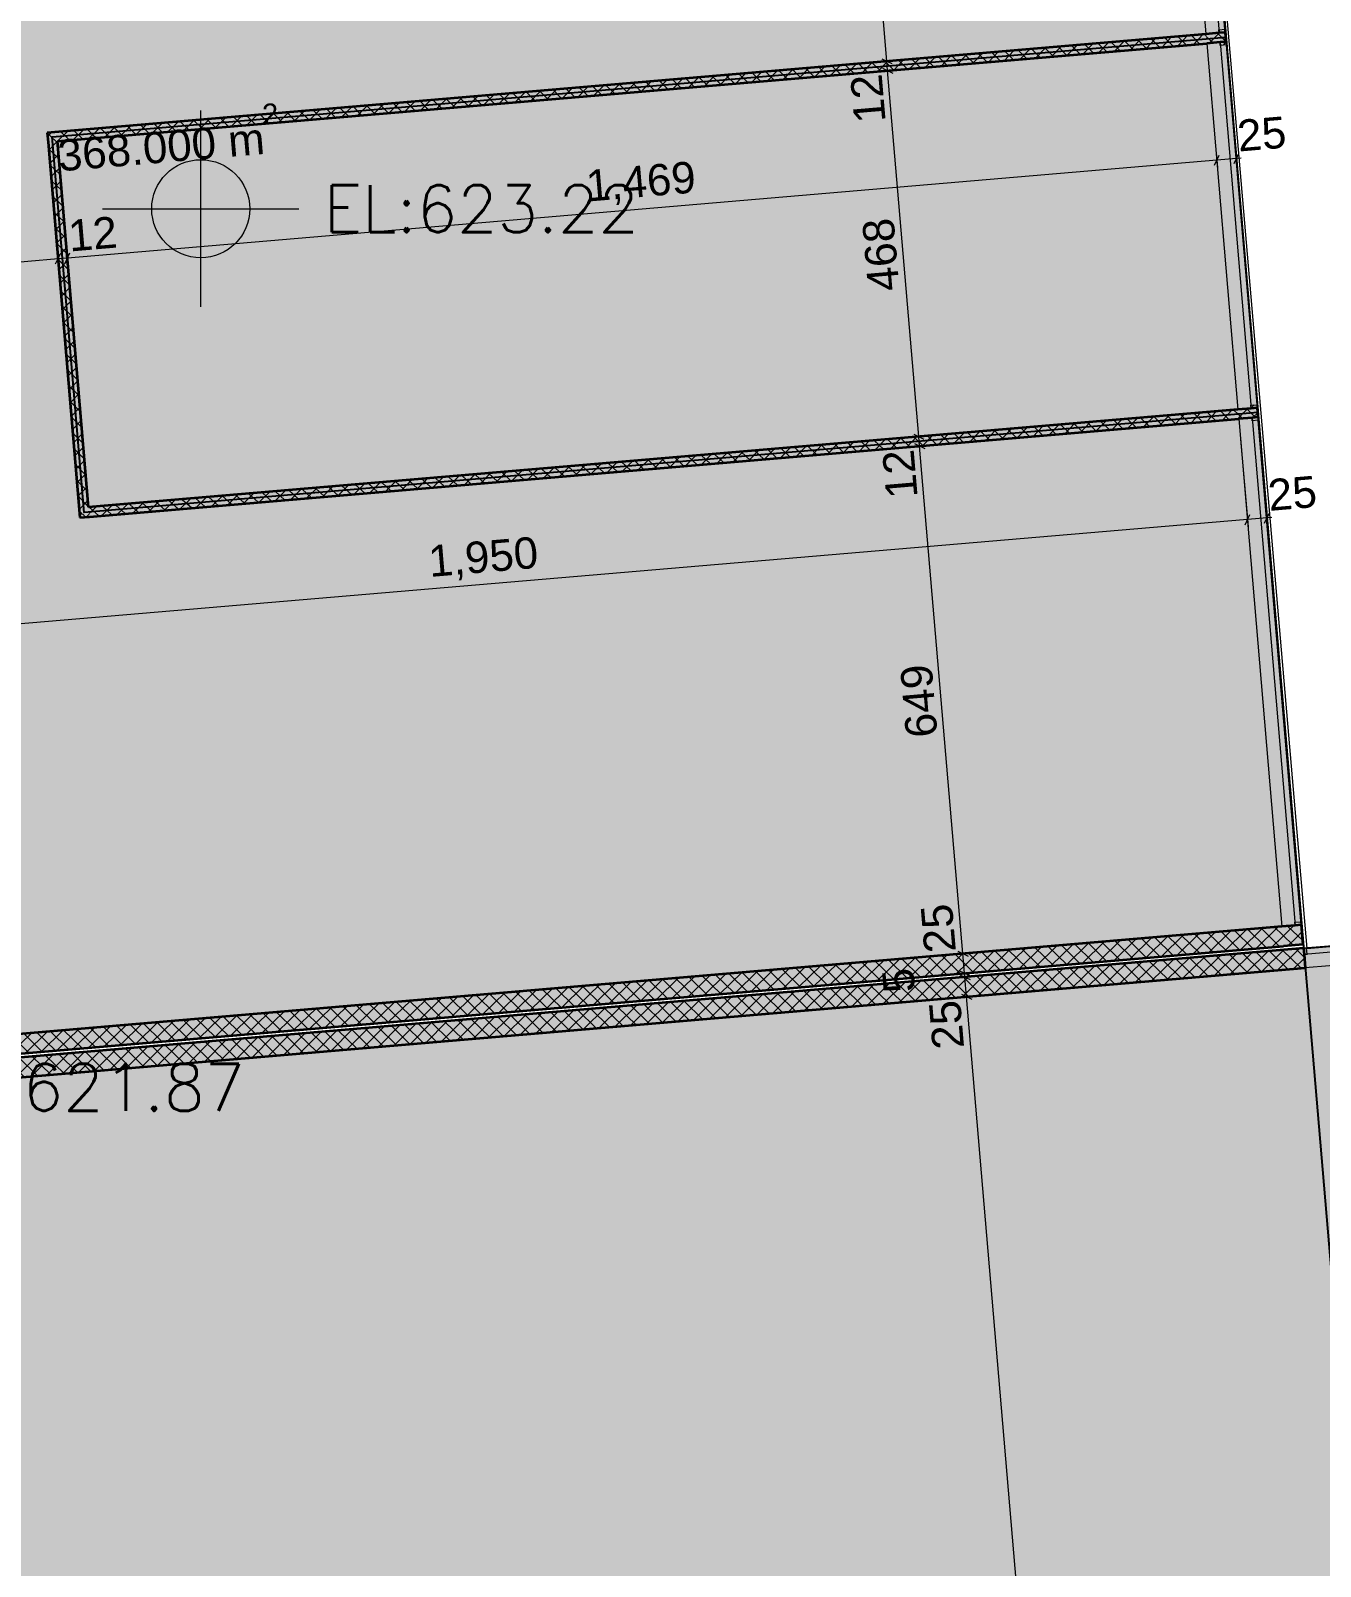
# Model space of a CAD drawing. Header units: metres. Extents: x 7516628 to 7516777, y 4692096 to 4692450.
# Drawn here: x 7516717.32 to 7516733.74, y 4692163.88 to 4692183.44 of the extents above; entities that cross this region are included whole.
import ezdxf

# ---------------------------------------------------------------- set-up
doc = ezdxf.new("R2010")
doc.units = ezdxf.units.M
for name, color, linetype, lineweight in [('2D Drafting - General_Pen_No__1', 7, 'Continuous', 0), ('dtm label', 1, 'Continuous', 0), ('New_2D Drafting - General_Pen_No__102', 254, 'Continuous', 0), ('New_2D Drafting - General_Pen_No__2', 8, 'Continuous', 0), ('New_Archicad Windows_Pen_No__103', 31, 'Continuous', 0), ('New_Archicad Windows_Pen_No__82', 253, 'Continuous', 0), ('New_Dimensioning - General', 7, 'Continuous', 0), ('New_Dimensioning - General_Pen_No__1', 7, 'Continuous', 0), ('New_Dimensioning - General_Pen_No__142', 8, 'Continuous', 0), ('New_Dimensioning - General_Pen_No__161', 251, 'Continuous', 0), ('New_Drawing & Figure_Pen_No__50', 134, 'Continuous', 0), ('New_Drawing & Figure_Pen_No__58', 12, 'Continuous', 0), ('New_Structural - Bearing', 7, 'Continuous', 0), ('New_Structural - Bearing_Pen_No__102', 254, 'Continuous', 0), ('New_Structural - Bearing_Pen_No__184', 254, 'Continuous', 0), ('New_Structural - Bearing_Pen_No__202', 254, 'Continuous', 0), ('New_Structural - Bearing_Pen_No__206', 254, 'Continuous', 0), ('New_Structural - Bearing_Pen_No__22', 8, 'Continuous', 0), ('niveleta lartesite', 5, 'Continuous', 0), ('projekt', 7, 'Continuous', 0)]:
    doc.layers.add(name, color=color, linetype=linetype, lineweight=lineweight)
doc.styles.add('GENERATED_STYLE_1', font='arial.ttf')
doc.styles.get("Standard").update_dxf_attribs({"font": 'simplex.shx'})
doc.dimstyles.new('GENERATED_STYLE__1', dxfattribs={"dimtxt": 400, "dimasz": 95, "dimexe": 0.18, "dimexo": 100000, "dimgap": 0, "dimtad": 1, "dimdec": 0, "dimlfac": 0.1, "dimzin": 0, "dimdsep": 46, "dimtxsty": 'GENERATED_STYLE_1', "dimblk": 'ARROWHEAD_2', "dimblk1": 'ARROWHEAD_2', "dimblk2": 'ARROWHEAD_2', "dimcen": 0.09, "dimclrd": 251, "dimclre": 251, "dimclrt": 7, "dimadec": 0, "dimazin": 0, "dimtfac": 1, "dimtdec": 4, "dimtmove": 0, "dimatfit": 3, "dimfxl": 1, "dimtolj": 1, "dimtzin": 0, "dimarcsym": 0})
pattern_1 = [(44.99999999999998, (0, 0), (-91.92387818248316, 91.92387818248324), []), (135.0000000000001, (0, 0), (91.9238781824829, 91.92387818248349), [])]
pattern_2 = [(44.99999999999998, (0, 0), (-176.7766952966368, 176.7766952966369), []), (44.99999999999998, (-35.35533905932736, 35.35533905932739), (-176.7766952966368, 176.7766952966369), []), (44.99999999999998, (-70.71067811865473, 70.71067811865478), (-176.7766952966368, 176.7766952966369), [])]

# ---------------------------------------------------------------- blocks, each defined once
blk = doc.blocks.new('Slab_33', base_point=(4116.030612582108, -140671.4147577718))
at = {"layer": 'New_Structural - Bearing_Pen_No__206', "color": 254, "linetype": 'Continuous', "lineweight": 0, "flags": 128}
blk.add_lwpolyline([(4116.030612582108, -140671.4147577718), (-15811.8441696979, -142368.4140688347), (-14250.60480352022, -160702.0588685327), (5677.269978760705, -159005.0595574694), (5100.290212999425, -152229.5821314949), (4693.010378343387, -147446.8921837474)], close=True, dxfattribs=at)
blk = doc.blocks.new('Slab_34', base_point=(24946.81307598057, -157414.3028055928))
at = {"layer": 'New_Structural - Bearing_Pen_No__202', "color": 254, "linetype": 'Continuous', "lineweight": 0, "flags": 128}
blk.add_lwpolyline([(24946.81307598057, -157414.3028055928), (-14246.36230524265, -160751.8785554885), (-11624.40488738411, -191541.5428570309), (27568.77049383911, -188203.9671071348)], close=True, dxfattribs=at)
blk = doc.blocks.new('Slab_179', base_point=(929.9270420597167, -103250.7141945921))
at = {"layer": 'New_Structural - Bearing_Pen_No__184', "color": 254, "linetype": 'Continuous', "lineweight": 0, "flags": 128}
blk.add_lwpolyline([(990.3850511454947, -103954.2253347954), (5725.814343538331, -159057.383894627), (13240.54690838602, -158411.1740644985), (24946.81307598057, -157414.3028055928), (27568.77049383911, -188203.9671071348), (8302.813301178503, -189844.5994595613), (-11624.40488738411, -191541.5428570309), (-14339.85881044918, -160734.7556926554), (-14447.66041431285, -160743.9357607504), (-8121.490284972423, -235053.8169531717)], dxfattribs=at)
blk = doc.blocks.new('Storefront Window with Transom 2 27_6')
at = {"layer": 'New_Archicad Windows_Pen_No__103', "linetype": 'Continuous', "lineweight": 13}
h = blk.add_hatch(dxfattribs=at)
h.set_pattern_fill('ALUMINIUM', color=31, style=0, pattern_type=2)
h.set_pattern_definition(pattern_2)
h.paths.add_polyline_path([(-3244.999999999953, 0), (-3244.999999999953, -80), (-3204.999999999954, -80), (-3204.999999999954, 0)])
h = blk.add_hatch(dxfattribs=at)
h.set_pattern_fill('ALUMINIUM', color=31, style=0, pattern_type=2)
h.set_pattern_definition(pattern_2)
h.paths.add_polyline_path([(3204.999999999954, 0), (3204.999999999954, -80), (3244.999999999953, -80), (3244.999999999953, 0)])
at = {"layer": 'New_Archicad Windows_Pen_No__82', "color": 253, "linetype": 'Continuous', "lineweight": 20}
for p, q in [((-3244.999999999953, 170), (3244.999999999953, 170)), ((-3244.999999999953, 0), (-3244.999999999953, 170)), ((-3244.999999999953, 0), (3244.999999999953, 0)), ((-3244.999999999953, 0), (-3244.999999999953, -80)), ((-3204.999999999954, 0), (-3244.999999999953, 0)), ((-3244.999999999953, -80), (-3244.999999999953, 0)), ((-3244.999999999953, -80), (-3244.999999999953, 0)), ((-3204.999999999954, -80), (-3204.999999999954, 0)), ((3204.999999999954, 0), (3204.999999999954, -80)), ((3244.999999999953, 0), (3204.999999999954, 0)), ((3244.999999999953, 0), (3244.999999999953, 170)), ((3244.999999999953, -80), (3244.999999999953, 0)), ((3244.999999999953, -80), (3244.999999999953, 0)), ((3244.999999999953, -80), (3244.999999999953, 0)), ((-3244.999999999953, -80), (3244.999999999953, -80)), ((-3244.999999999953, -80), (3244.999999999953, -80)), ((-3244.999999999953, -80), (-3204.999999999954, -80)), ((3204.999999999954, -80), (3244.999999999953, -80))]:
    blk.add_line(p, q, dxfattribs=at)
blk = doc.blocks.new('Storefront Window with Transom 2 27_30')
at = {"layer": 'New_Archicad Windows_Pen_No__103', "linetype": 'Continuous', "lineweight": 13}
h = blk.add_hatch(dxfattribs=at)
h.set_pattern_fill('ALUMINIUM', color=31, style=0, pattern_type=2)
h.set_pattern_definition(pattern_2)
h.paths.add_polyline_path([(-2340.00000000015, 0), (-2340.00000000015, -80), (-2300.00000000015, -80), (-2300.00000000015, 0)])
h = blk.add_hatch(dxfattribs=at)
h.set_pattern_fill('ALUMINIUM', color=31, style=0, pattern_type=2)
h.set_pattern_definition(pattern_2)
h.paths.add_polyline_path([(2300.00000000015, 0), (2300.00000000015, -80), (2340.00000000015, -80), (2340.00000000015, 0)])
at = {"layer": 'New_Archicad Windows_Pen_No__82', "color": 253, "linetype": 'Continuous', "lineweight": 20}
for p, q in [((-2340.00000000015, 170), (2340.00000000015, 170)), ((-2340.00000000015, 0), (-2340.00000000015, 170)), ((-2340.00000000015, 0), (2340.00000000015, 0)), ((-2340.00000000015, 0), (-2340.00000000015, -80)), ((-2300.00000000015, 0), (-2340.00000000015, 0)), ((-2340.00000000015, -80), (-2340.00000000015, 0)), ((-2340.00000000015, -80), (-2340.00000000015, 0)), ((-2300.00000000015, -80), (-2300.00000000015, 0)), ((2300.00000000015, 0), (2300.00000000015, -80)), ((2340.00000000015, 0), (2300.00000000015, 0)), ((2340.00000000015, 0), (2340.00000000015, 170)), ((2340.00000000015, -80), (2340.00000000015, 0)), ((2340.00000000015, -80), (2340.00000000015, 0)), ((2340.00000000015, -80), (2340.00000000015, 0)), ((-2340.00000000015, -80), (2340.00000000015, -80)), ((-2340.00000000015, -80), (2340.00000000015, -80)), ((-2340.00000000015, -80), (-2300.00000000015, -80)), ((2300.00000000015, -80), (2340.00000000015, -80))]:
    blk.add_line(p, q, dxfattribs=at)
blk = doc.blocks.new('Storefront Window with Transom 2 27_31')
at = {"layer": 'New_Archicad Windows_Pen_No__103', "linetype": 'Continuous', "lineweight": 13}
h = blk.add_hatch(dxfattribs=at)
h.set_pattern_fill('ALUMINIUM', color=31, style=0, pattern_type=2)
h.set_pattern_definition(pattern_2)
h.paths.add_polyline_path([(-3244.999999999655, 0), (-3244.999999999655, -80), (-3204.999999999654, -80), (-3204.999999999654, 0)])
h = blk.add_hatch(dxfattribs=at)
h.set_pattern_fill('ALUMINIUM', color=31, style=0, pattern_type=2)
h.set_pattern_definition(pattern_2)
h.paths.add_polyline_path([(3204.999999999654, 0), (3204.999999999654, -80), (3244.999999999655, -80), (3244.999999999655, 0)])
at = {"layer": 'New_Archicad Windows_Pen_No__82', "color": 253, "linetype": 'Continuous', "lineweight": 20}
for p, q in [((-3244.999999999655, 170), (3244.999999999655, 170)), ((-3244.999999999655, 0), (-3244.999999999655, 170)), ((-3244.999999999655, 0), (3244.999999999655, 0)), ((-3244.999999999655, 0), (-3244.999999999655, -80)), ((-3204.999999999654, 0), (-3244.999999999655, 0)), ((-3244.999999999655, -80), (-3244.999999999655, 0)), ((-3244.999999999655, -80), (-3244.999999999655, 0)), ((-3204.999999999654, -80), (-3204.999999999654, 0)), ((3204.999999999654, 0), (3204.999999999654, -80)), ((3244.999999999655, 0), (3204.999999999654, 0)), ((3244.999999999655, 0), (3244.999999999655, 170)), ((3244.999999999655, -80), (3244.999999999655, 0)), ((3244.999999999655, -80), (3244.999999999655, 0)), ((3244.999999999655, -80), (3244.999999999655, 0)), ((-3244.999999999655, -80), (3244.999999999655, -80)), ((-3244.999999999655, -80), (3244.999999999655, -80)), ((-3244.999999999655, -80), (-3204.999999999654, -80)), ((3204.999999999654, -80), (3244.999999999655, -80))]:
    blk.add_line(p, q, dxfattribs=at)
blk = doc.blocks.new('Wall_31', base_point=(4116.030612582108, -140671.4147577718))
at = {"layer": 'New_Structural - Bearing_Pen_No__102', "linetype": 'Continuous', "lineweight": 13}
h = blk.add_hatch(dxfattribs=at)
h.set_pattern_fill('CONCRETE_BLOCK', color=254, style=0, pattern_type=2)
h.set_pattern_definition(pattern_1)
h.paths.add_polyline_path([(3866.9321778036, -140692.6272502904), (3888.144670322234, -140941.7256839386), (4116.03061145178, -140671.4147577718)])
h = blk.add_hatch(dxfattribs=at)
h.set_pattern_fill('CONCRETE_BLOCK', color=254, style=0, pattern_type=2)
h.set_pattern_definition(pattern_1)
h.paths.add_polyline_path([(3888.1446691919, -140941.7256839386), (4137.24310284008, -140920.51319142), (4116.030614349396, -140671.4147577718)])
h = blk.add_hatch(dxfattribs=at)
h.set_pattern_fill('CONCRETE_BLOCK', color=254, style=0, pattern_type=2)
h.set_pattern_definition(pattern_1)
h.paths.add_polyline_path([(4687.919431870906, -147387.1085432766), (4438.820822871508, -147408.3211579065), (4449.002986518117, -147527.8882593998), (4698.101425792159, -147506.6758144951)])
h = blk.add_hatch(dxfattribs=at)
h.set_pattern_fill('CONCRETE_BLOCK', color=254, style=0, pattern_type=2)
h.set_pattern_definition(pattern_1)
h.paths.add_polyline_path([(5095.199207072267, -152169.7985433931), (4846.100749446947, -152191.0109497668), (4856.282747827711, -152310.5782212419), (5105.381205453031, -152289.3657164105)])
h = blk.add_hatch(dxfattribs=at)
h.set_pattern_fill('CONCRETE_BLOCK', color=254, style=0, pattern_type=2)
h.set_pattern_definition(pattern_1)
h.paths.add_polyline_path([(5656.05748624207, -158755.9611238212), (5406.959052593902, -158777.1736123119), (5677.269978760704, -159005.0595574694)])
h = blk.add_hatch(dxfattribs=at)
h.set_pattern_fill('CONCRETE_BLOCK', color=254, style=0, pattern_type=2)
h.set_pattern_definition(pattern_1)
h.paths.add_polyline_path([(5406.959052593897, -158777.1736152095), (5428.171545112532, -159026.2720488578), (5677.269978760708, -159005.0595563391)])
at = {"layer": 'New_Structural - Bearing_Pen_No__22', "color": 8, "linetype": 'Continuous', "lineweight": 35}
for p, q in [((4057.531604841282, -140927.3011897945), (3888.144669191898, -140941.7256839386)), ((4137.243103970403, -140920.5131925503), (4057.531604841282, -140927.3011897945)), ((4608.207881281457, -147393.8965566446), (4438.820945632072, -147408.3210507886)), ((4687.919380410579, -147387.1085594003), (4608.207881281457, -147393.8965566446)), ((4618.389877147839, -147513.4638053382), (4449.002941498455, -147527.8882994822)), ((4698.10137627696, -147506.6758080939), (4618.389877147839, -147513.4638053382)), ((5015.487715936773, -152176.5865043921), (4846.100780287389, -152191.0109985362)), ((5095.199215065894, -152169.7985071479), (5015.487715936773, -152176.5865043921)), ((5025.669711803154, -152296.1537530858), (4856.282776153771, -152310.5782472298)), ((5105.381210932276, -152289.3657558415), (5025.669711803154, -152296.1537530858)), ((5576.345988243271, -158762.7491199351), (5406.959052593888, -158777.1736140792)), ((5656.057487372393, -158755.9611226908), (5576.345988243271, -158762.7491199351))]:
    blk.add_line(p, q, dxfattribs=at)
at = {"layer": 'New_Structural - Bearing_Pen_No__22', "color": 8, "linetype": 'Continuous', "lineweight": 35, "flags": 128}
for points in [[(4116.030612582108, -140671.4147577718), (3866.932177803601, -140692.6272491601)], [(4137.24309525261, -140920.5130901772), (4116.03061258211, -140671.4147577718)], [(4698.101368870268, -147506.6757211171), (4687.91937617776, -147387.1085096942)], [(5105.381216831699, -152289.3658251184), (5095.199221713058, -152169.7985852055)], [(5677.269978760708, -159005.0595574694), (5656.057495789992, -158755.9612215386)], [(5677.269978760701, -159005.0595574694), (5428.171543982199, -159026.2720488577)]]:
    blk.add_lwpolyline(points, dxfattribs=at)
at = {"layer": 'New_Archicad Windows_Pen_No__82', "color": 253, "linetype": 'Continuous', "lineweight": 20, "xscale": -0.9999999999999998, "zscale": 1000, "rotation": 94.86739736083403}
for name, p in [('Storefront Window with Transom 2 27_6', (4332.869743061372, -144160.5988732195)), ('Storefront Window with Transom 2 27_30', (4816.938796542312, -149845.0251548652)), ('Storefront Window with Transom 2 27_31', (5301.007850023224, -155529.4514365105))]:
    blk.add_blockref(name, p, dxfattribs=at)
blk = doc.blocks.new('Wall_32', base_point=(5677.269978760705, -159005.0595574694))
at = {"layer": 'New_Structural - Bearing_Pen_No__102', "linetype": 'Continuous', "lineweight": 13}
h = blk.add_hatch(dxfattribs=at)
h.set_pattern_fill('CONCRETE_BLOCK', color=254, style=0, pattern_type=2)
h.set_pattern_definition(pattern_1)
h.paths.add_polyline_path([(-14001.50636874171, -160680.8463771444), (5428.1715439822, -159026.2720488578), (5406.959052593897, -158777.1736140791), (-14022.71886012999, -160431.7479423659)])
h = blk.add_hatch(dxfattribs=at)
h.set_pattern_fill('CONCRETE_BLOCK', color=254, style=0, pattern_type=2)
h.set_pattern_definition(pattern_1)
h.paths.add_polyline_path([(-14022.71886126037, -160431.747942366), (-14271.8172949085, -160452.9604348846), (-14250.60480238987, -160702.0588685327)])
h = blk.add_hatch(dxfattribs=at)
h.set_pattern_fill('CONCRETE_BLOCK', color=254, style=0, pattern_type=2)
h.set_pattern_definition(pattern_1)
h.paths.add_polyline_path([(-14022.71885836268, -160431.7479423659), (-14250.60480352023, -160702.0588685327), (-14001.50636987199, -160680.8463760141)])
at = {"layer": 'New_Structural - Bearing_Pen_No__22', "color": 8, "linetype": 'Continuous', "lineweight": 35, "flags": 128}
for points in [[(5406.959052593899, -158777.1736140792), (-14022.71886012999, -160431.7479423659)], [(-14250.60480352022, -160702.0588685327), (5428.171543982199, -159026.2720488577)], [(-14250.60480352022, -160702.0588685327), (-14271.8172949085, -160452.9604337543)]]:
    blk.add_lwpolyline(points, dxfattribs=at)
blk = doc.blocks.new('Storefront Window with Transom 2 27_34')
at = {"layer": 'New_Archicad Windows_Pen_No__103', "linetype": 'Continuous', "lineweight": 13}
h = blk.add_hatch(dxfattribs=at)
h.set_pattern_fill('ALUMINIUM', color=31, style=0, pattern_type=2)
h.set_pattern_definition(pattern_2)
h.paths.add_polyline_path([(-9542.513876629055, 0), (-9542.513876629055, -80), (-9502.513876629057, -80), (-9502.513876629057, 0)])
h = blk.add_hatch(dxfattribs=at)
h.set_pattern_fill('ALUMINIUM', color=31, style=0, pattern_type=2)
h.set_pattern_definition(pattern_2)
h.paths.add_polyline_path([(9502.513876629057, 0), (9502.513876629057, -80), (9542.513876629055, -80), (9542.513876629055, 0)])
at = {"layer": 'New_Archicad Windows_Pen_No__82', "color": 253, "linetype": 'Continuous', "lineweight": 20}
for p, q in [((-9542.513876629055, 170), (9542.513876629055, 170)), ((-9542.513876629055, 0), (-9542.513876629055, 170)), ((-9542.513876629055, 0), (9542.513876629055, 0)), ((-9542.513876629055, 0), (-9542.513876629055, -80)), ((-9502.513876629057, 0), (-9542.513876629055, 0)), ((-9542.513876629055, -80), (-9542.513876629055, 0)), ((-9542.513876629055, -80), (-9542.513876629055, 0)), ((-9502.513876629057, -80), (-9502.513876629057, 0)), ((9502.513876629057, 0), (9502.513876629057, -80)), ((9542.513876629055, 0), (9502.513876629057, 0)), ((9542.513876629055, 0), (9542.513876629055, 170)), ((9542.513876629055, -80), (9542.513876629055, 0)), ((9542.513876629055, -80), (9542.513876629055, 0)), ((9542.513876629055, -80), (9542.513876629055, 0)), ((-9542.513876629055, -80), (9542.513876629055, -80)), ((-9542.513876629055, -80), (9542.513876629055, -80)), ((-9542.513876629055, -80), (-9502.513876629057, -80)), ((9502.513876629057, -80), (9542.513876629055, -80))]:
    blk.add_line(p, q, dxfattribs=at)
blk = doc.blocks.new('Wall_38', base_point=(24946.81307598057, -157414.3028055928))
at = {"layer": 'New_Structural - Bearing_Pen_No__102', "linetype": 'Continuous', "lineweight": 13}
h = blk.add_hatch(dxfattribs=at)
h.set_pattern_fill('CONCRETE_BLOCK', color=254, style=0, pattern_type=2)
h.set_pattern_definition(pattern_1)
h.paths.add_polyline_path([(-13997.26387046414, -160730.6660641002), (-13976.05137907586, -160979.7644988787), (5702.724968426548, -159303.9776792042), (5681.512477038261, -159054.8792444257)])
at = {"layer": 'New_Structural - Bearing_Pen_No__22', "color": 8, "linetype": 'Continuous', "lineweight": 35}
for p, q in [((5681.512477038261, -159054.8792444257), (5688.300474282511, -159134.5907435548)), ((5688.300474282511, -159134.5907435548), (5702.724968426546, -159303.9776792042))]:
    blk.add_line(p, q, dxfattribs=at)
at = {"layer": 'New_Structural - Bearing_Pen_No__22', "color": 8, "linetype": 'Continuous', "lineweight": 35, "flags": 128}
for points in [[(5681.512477038261, -159054.8792444257), (-13997.26387046414, -160730.6660641002)], [(-13976.05137907587, -160979.7644988787), (5702.72496842654, -159303.9776792042)]]:
    blk.add_lwpolyline(points, dxfattribs=at)
at = {"layer": 'New_Archicad Windows_Pen_No__82', "color": 253, "linetype": 'Continuous', "lineweight": 20, "zscale": 1000, "rotation": 184.8673973608311}
blk.add_blockref('Storefront Window with Transom 2 27_34', (15196.40155636442, -158324.9087698325), dxfattribs=at)
blk = doc.blocks.new('Wall_72', base_point=(4693.010378344297, -147446.8921837474))
at = {"layer": 'New_Structural - Bearing_Pen_No__102', "linetype": 'Continuous', "lineweight": 13}
h = blk.add_hatch(dxfattribs=at)
h.set_pattern_fill('CONCRETE_BLOCK', color=254, style=0, pattern_type=2)
h.set_pattern_definition(pattern_1)
h.paths.add_polyline_path([(-10188.02108608681, -148774.3342934581), (4449.002941498488, -147527.8882994826), (4438.820945632107, -147408.3210507889), (-10198.20308195319, -148654.7670447644)])
h = blk.add_hatch(dxfattribs=at)
h.set_pattern_fill('CONCRETE_BLOCK', color=254, style=0, pattern_type=2)
h.set_pattern_definition(pattern_1)
h.paths.add_polyline_path([(-10198.20308249576, -148654.7670453069), (-10317.77033064688, -148664.9490397825), (-10188.02108608681, -148774.3342934581)])
h = blk.add_hatch(dxfattribs=at)
h.set_pattern_fill('CONCRETE_BLOCK', color=254, style=0, pattern_type=2)
h.set_pattern_definition(pattern_1)
h.paths.add_polyline_path([(-10317.77033064687, -148664.9490411734), (-10307.58833423793, -148784.5162893245), (-10188.02108608682, -148774.3342929156)])
at = {"layer": 'New_Structural - Bearing_Pen_No__22', "color": 8, "linetype": 'Continuous', "lineweight": 35, "flags": 128}
for points in [[(4438.820945632107, -147408.3210507889), (-10317.77033064688, -148664.9490406308)], [(-10188.02108608682, -148774.3342934581), (4449.002941498488, -147527.8882994826)], [(-10317.77033064688, -148664.9490406308), (-10307.5883347805, -148784.5162893244)]]:
    blk.add_lwpolyline(points, dxfattribs=at)
blk = doc.blocks.new('Wall_73', base_point=(-10252.89570836685, -148719.6416670444))
at = {"layer": 'New_Structural - Bearing_Pen_No__102', "linetype": 'Continuous', "lineweight": 13}
h = blk.add_hatch(dxfattribs=at)
h.set_pattern_fill('CONCRETE_BLOCK', color=254, style=0, pattern_type=2)
h.set_pattern_definition(pattern_1)
h.paths.add_polyline_path([(-10307.5883347805, -148784.5163049478), (-9910.490513419913, -153447.6389883794), (-9790.923222272804, -153437.4569768897), (-10188.02111327113, -148774.3342934581)])
h = blk.add_hatch(dxfattribs=at)
h.set_pattern_fill('CONCRETE_BLOCK', color=254, style=0, pattern_type=2)
h.set_pattern_definition(pattern_1)
h.paths.add_polyline_path([(-9910.49049599175, -153447.638988922), (-9900.308499582807, -153567.2062370731), (-9790.923247840608, -153437.456992513)])
h = blk.add_hatch(dxfattribs=at)
h.set_pattern_fill('CONCRETE_BLOCK', color=254, style=0, pattern_type=2)
h.set_pattern_definition(pattern_1)
h.paths.add_polyline_path([(-9900.30850012538, -153567.2062370732), (-9780.741251974212, -153557.0242406642), (-9790.923246449744, -153437.456992513)])
at = {"layer": 'New_Structural - Bearing_Pen_No__22', "color": 8, "linetype": 'Continuous', "lineweight": 35, "flags": 128}
for points in [[(-10307.5883347805, -148784.5162893244), (-9900.30850012538, -153567.2062370731)], [(-9790.923247298068, -153437.4569925131), (-10188.02108608682, -148774.3342934581)], [(-9900.308500125377, -153567.2062370731), (-9780.741251431695, -153557.0242412067)]]:
    blk.add_lwpolyline(points, dxfattribs=at)
blk = doc.blocks.new('Wall_74', base_point=(-9845.615873711722, -153502.3316147931))
at = {"layer": 'New_Structural - Bearing_Pen_No__102', "linetype": 'Continuous', "lineweight": 13}
h = blk.add_hatch(dxfattribs=at)
h.set_pattern_fill('CONCRETE_BLOCK', color=254, style=0, pattern_type=2)
h.set_pattern_definition(pattern_1)
h.paths.add_polyline_path([(-9790.923247298075, -153437.4569451657), (-9780.74117269385, -153557.0242412068), (4856.282776153775, -152310.5781936836), (4846.100701549548, -152191.0108976425)])
at = {"layer": 'New_Structural - Bearing_Pen_No__22', "color": 8, "linetype": 'Continuous', "lineweight": 35, "flags": 128}
for points in [[(4846.100780287397, -152191.0109985362), (-9790.923247298071, -153437.456992513)], [(-9780.741251431695, -153557.0242412067), (4856.282776153775, -152310.5782472298)]]:
    blk.add_lwpolyline(points, dxfattribs=at)
blk = doc.blocks.new('*D660')
at = {"layer": 'New_Dimensioning - General_Pen_No__142', "color": 8, "linetype": 'Continuous', "lineweight": 13}
for p, q in [((3904.284379830175, -189932.0454651315), (4034.957113170937, -189993.347710097)), ((3925.496871218446, -190181.14389991), (4056.169604559208, -190242.4461448755))]:
    blk.add_line(p, q, dxfattribs=at)
at = {"layer": 'New_Dimensioning - General_Pen_No__161', "color": 251, "linetype": 'Continuous', "lineweight": 13}
for p, q in [((3969.620746500556, -189962.6965876142), (1390.088311419572, -159671.229155629)), ((4063.032659542496, -189954.7419033437), (3876.208833458616, -189970.6512718848)), ((3990.833237888828, -190211.7950223928), (3969.620746500556, -189962.6965876142)), ((4084.245150930768, -190203.8403381222), (3897.421324846887, -190219.7497066633)), ((3996.019692033259, -190272.6995896961), (3990.833237888828, -190211.7950223928))]:
    blk.add_line(p, q, dxfattribs=at)
at = {"layer": 'New_Dimensioning - General_Pen_No__1', "color": 7, "lineweight": 13, "insert": (3965.960695421295, -190862.5572854257), "char_height": 400, "attachment_point": 7, "rotation": 94.86739736082804, "style": 'GENERATED_STYLE_1'}
blk.add_mtext('\\A1;25', dxfattribs=at)
blk = doc.blocks.new('ARROWHEAD_2')
at = {"color": 0, "linetype": 'Continuous', "lineweight": 0}
for p, q in [((0, 0), (-1, 0)), ((-0.3781315, -0.6550000000000001), (0.3781315, 0.6550000000000001))]:
    blk.add_line(p, q, dxfattribs=at)
blk = doc.blocks.new('*D662')
at = {"layer": 'New_Dimensioning - General_Pen_No__142', "color": 8, "linetype": 'Continuous', "lineweight": 13}
for p, q in [((1324.751944749191, -159640.5780331462), (1455.424678089954, -159701.8802781117)), ((3904.284379830175, -189932.0454651315), (4034.957113170937, -189993.347710097))]:
    blk.add_line(p, q, dxfattribs=at)
at = {"layer": 'New_Dimensioning - General_Pen_No__161', "color": 251, "linetype": 'Continuous', "lineweight": 13}
for p, q in [((1390.088311419572, -159671.229155629), (1368.875820031301, -159422.1307208505)), ((1483.500224461512, -159663.2744713584), (1296.676398377632, -159679.1838398996)), ((3969.620746500556, -189962.6965876142), (1390.088311419572, -159671.229155629))]:
    blk.add_line(p, q, dxfattribs=at)
at = {"layer": 'New_Dimensioning - General_Pen_No__1', "color": 7, "lineweight": 13, "char_height": 400, "attachment_point": 7, "rotation": 94.86739736082804, "style": 'GENERATED_STYLE_1'}
for s, insert in [('\\A1;25', (1365.215768952038, -160321.991418662)), ('\\A1;3,040', (2658.382683353372, -175507.6595416833))]:
    blk.add_mtext(s, dxfattribs=dict(at, insert=insert))
blk = doc.blocks.new('*D663')
at = {"layer": 'New_Dimensioning - General_Pen_No__142', "color": 8, "linetype": 'Continuous', "lineweight": 13}
for p, q in [((1303.53945336092, -159391.4795983677), (1434.212186701683, -159452.7818433332)), ((1324.751944749191, -159640.5780331462), (1455.424678089954, -159701.8802781117))]:
    blk.add_line(p, q, dxfattribs=at)
at = {"layer": 'New_Dimensioning - General_Pen_No__161', "color": 251, "linetype": 'Continuous', "lineweight": 13}
for p, q in [((1462.287733073241, -159414.1760365799), (1275.46390698936, -159430.085405121)), ((1368.875820031301, -159422.1307208505), (1364.633321753595, -159372.3110338942)), ((1390.088311419572, -159671.229155629), (1368.875820031301, -159422.1307208505))]:
    blk.add_line(p, q, dxfattribs=at)
at = {"layer": 'New_Dimensioning - General_Pen_No__1', "color": 7, "lineweight": 13, "insert": (742.0059893824173, -159603.5195397899), "char_height": 400, "attachment_point": 7, "rotation": 94.86739736082804, "style": 'GENERATED_STYLE_1'}
blk.add_mtext('\\A1;5', dxfattribs=at)
blk = doc.blocks.new('*D664')
at = {"layer": 'New_Dimensioning - General_Pen_No__142', "color": 8, "linetype": 'Continuous', "lineweight": 13}
for p, q in [((1299.296955083214, -159341.6599114114), (1429.969688423977, -159402.9621563769)), ((1303.53945336092, -159391.4795983677), (1434.212186701683, -159452.7818433332))]:
    blk.add_line(p, q, dxfattribs=at)
at = {"layer": 'New_Dimensioning - General_Pen_No__161', "color": 251, "linetype": 'Continuous', "lineweight": 13}
for p, q in [((1364.633321753595, -159372.3110338942), (1343.420830365394, -159123.2125991164)), ((1458.045234795536, -159364.3563496235), (1271.221408711655, -159380.2657181648)), ((1368.875820031301, -159422.1307208505), (1364.633321753595, -159372.3110338942))]:
    blk.add_line(p, q, dxfattribs=at)
blk = doc.blocks.new('*D665')
at = {"layer": 'New_Dimensioning - General_Pen_No__142', "color": 8, "linetype": 'Continuous', "lineweight": 13}
for p, q in [((1278.084463695013, -159092.5614766337), (1408.757197035777, -159153.8637215992)), ((1299.296955083214, -159341.6599114114), (1429.969688423977, -159402.9621563769))]:
    blk.add_line(p, q, dxfattribs=at)
at = {"layer": 'New_Dimensioning - General_Pen_No__161', "color": 251, "linetype": 'Continuous', "lineweight": 13}
for p, q in [((1343.420830365395, -159123.2125991164), (792.7445539259722, -152656.6172322674)), ((1436.832743407335, -159115.2579148459), (1250.008917323454, -159131.167283387)), ((1364.633321753595, -159372.3110338942), (1343.420830365394, -159123.2125991164))]:
    blk.add_line(p, q, dxfattribs=at)
blk = doc.blocks.new('*D666')
at = {"layer": 'New_Dimensioning - General_Pen_No__142', "color": 8, "linetype": 'Continuous', "lineweight": 13}
for p, q in [((727.4081872555874, -152625.9661097846), (858.0809205963504, -152687.2683547501)), ((1278.084463695013, -159092.5614766337), (1408.757197035777, -159153.8637215992))]:
    blk.add_line(p, q, dxfattribs=at)
at = {"layer": 'New_Dimensioning - General_Pen_No__161', "color": 251, "linetype": 'Continuous', "lineweight": 13}
for p, q in [((792.744553925969, -152656.6172322674), (782.5625580595954, -152537.0499835736)), ((886.1564669679127, -152648.6625479968), (699.3326408840315, -152664.571916538)), ((1343.420830365395, -159123.2125991164), (792.7445539259722, -152656.6172322674))]:
    blk.add_line(p, q, dxfattribs=at)
at = {"layer": 'New_Dimensioning - General_Pen_No__1', "color": 7, "lineweight": 13, "char_height": 400, "attachment_point": 7, "rotation": 94.86739736082804, "style": 'GENERATED_STYLE_1'}
for s, insert in [('\\A1;12', (767.8720114584366, -153307.3794953003)), ('\\A1;649', (1027.201421976174, -156352.6865773209)), ('\\A1;25', (1260.644126203253, -159094.0058862627))]:
    blk.add_mtext(s, dxfattribs=dict(at, insert=insert))
blk = doc.blocks.new('*D667')
at = {"layer": 'New_Dimensioning - General_Pen_No__142', "color": 8, "linetype": 'Continuous', "lineweight": 13}
for p, q in [((717.2261913892148, -152506.3988610909), (847.8989247299777, -152567.7011060564)), ((727.4081872555874, -152625.9661097846), (858.0809205963504, -152687.2683547501))]:
    blk.add_line(p, q, dxfattribs=at)
at = {"layer": 'New_Dimensioning - General_Pen_No__161', "color": 251, "linetype": 'Continuous', "lineweight": 13}
for p, q in [((782.5625580595962, -152537.0499835736), (385.4647192711146, -147873.9272845193)), ((875.9744711015358, -152529.095299303), (689.150645017655, -152545.0046678442)), ((792.744553925969, -152656.6172322674), (782.5625580595954, -152537.0499835736))]:
    blk.add_line(p, q, dxfattribs=at)
blk = doc.blocks.new('*D668')
at = {"layer": 'New_Dimensioning - General_Pen_No__142', "color": 8, "linetype": 'Continuous', "lineweight": 13}
for p, q in [((320.1283526007356, -147843.2761620365), (450.8010859414986, -147904.5784070021)), ((717.2261913892148, -152506.3988610909), (847.8989247299777, -152567.7011060564))]:
    blk.add_line(p, q, dxfattribs=at)
at = {"layer": 'New_Dimensioning - General_Pen_No__161', "color": 251, "linetype": 'Continuous', "lineweight": 13}
blk.add_line((782.5625580595962, -152537.0499835736), (385.4647192711146, -147873.9272845193), dxfattribs=at)
at = {"layer": 'New_Dimensioning - General_Pen_No__1', "color": 7, "lineweight": 13, "char_height": 400, "attachment_point": 7, "rotation": 94.86739736082804, "style": 'GENERATED_STYLE_1'}
for s, insert in [('\\A1;12', (360.5921768035819, -148524.6895475523)), ('\\A1;468', (543.1323684958481, -150668.2602956755))]:
    blk.add_mtext(s, dxfattribs=dict(at, insert=insert))
blk = doc.blocks.new('*D669')
at = {"layer": 'New_Dimensioning - General_Pen_No__142', "color": 8, "linetype": 'Continuous', "lineweight": 13}
for p, q in [((309.94635673437, -147723.7089133429), (440.619090075133, -147785.0111583084)), ((320.1283526007356, -147843.2761620365), (450.8010859414986, -147904.5784070021))]:
    blk.add_line(p, q, dxfattribs=at)
at = {"layer": 'New_Dimensioning - General_Pen_No__161', "color": 251, "linetype": 'Continuous', "lineweight": 13}
for p, q in [((375.2827234047515, -147754.3600358257), (-200.8475734712241, -140988.8579289097)), ((468.6946364466937, -147746.4053515551), (281.8708103628128, -147762.3147200963)), ((478.876632313055, -147865.9726002487), (292.0528062291741, -147881.8819687899)), ((385.4647192711171, -147873.9272845193), (375.2827234047533, -147754.3600358257)), ((782.5625580595962, -152537.0499835736), (385.4647192711146, -147873.9272845193))]:
    blk.add_line(p, q, dxfattribs=at)
blk = doc.blocks.new('*D670')
at = {"layer": 'New_Dimensioning - General_Pen_No__142', "color": 8, "linetype": 'Continuous', "lineweight": 13}
for p, q in [((-266.1839401416052, -140958.2068064269), (-135.5112068008423, -141019.5090513924)), ((309.94635673437, -147723.7089133429), (440.619090075133, -147785.0111583084))]:
    blk.add_line(p, q, dxfattribs=at)
at = {"layer": 'New_Dimensioning - General_Pen_No__161', "color": 251, "linetype": 'Continuous', "lineweight": 13}
for p, q in [((-200.8475734712238, -140988.8579289097), (-772.7363412988819, -134273.1641272825)), ((-107.4356604292836, -140980.9032446391), (-294.2594865131645, -140996.8126131803)), ((375.2827234047515, -147754.3600358257), (-200.8475734712241, -140988.8579289097))]:
    blk.add_line(p, q, dxfattribs=at)
at = {"layer": 'New_Dimensioning - General_Pen_No__1', "color": 7, "lineweight": 13, "insert": (46.33630479725613, -144834.3806439967), "char_height": 400, "attachment_point": 7, "rotation": 94.86739736082804, "style": 'GENERATED_STYLE_1'}
blk.add_mtext('\\A1;679', dxfattribs=at)
blk = doc.blocks.new('*D925')
at = {"layer": 'New_Dimensioning - General_Pen_No__142', "color": 8, "linetype": 'Continuous', "lineweight": 13}
for p, q in [((4547.752409180432, -149080.7016926556), (4609.054654145975, -148950.0289593149)), ((4796.850843730528, -149059.4892012868), (4858.153088696075, -148928.816467946))]:
    blk.add_line(p, q, dxfattribs=at)
at = {"layer": 'New_Dimensioning - General_Pen_No__161', "color": 251, "linetype": 'Continuous', "lineweight": 13}
for p, q in [((4570.448847392595, -148921.9534129433), (4586.358215933809, -149108.7772390271)), ((4827.501966213301, -148994.1528346164), (4578.403531663203, -149015.3653259852)), ((4819.547281942694, -148900.7409215744), (4835.456650483909, -149087.5647476583)), ((4888.406533516646, -148988.9663804719), (4827.501966213301, -148994.1528346164))]:
    blk.add_line(p, q, dxfattribs=at)
at = {"layer": 'New_Dimensioning - General_Pen_No__1', "color": 7, "lineweight": 13, "insert": (4856.708679067024, -148911.3761304543), "char_height": 400, "attachment_point": 7, "rotation": 4.867397360831655, "style": 'GENERATED_STYLE_1'}
blk.add_mtext('\\A1;25', dxfattribs=at)
blk = doc.blocks.new('*D926')
at = {"layer": 'New_Dimensioning - General_Pen_No__142', "color": 8, "linetype": 'Continuous', "lineweight": 13}
for p, q in [((4547.752409180432, -149080.7016926556), (4609.054654145975, -148950.0289593149)), ((-10090.90866718784, -150327.2870928995), (-10029.60642222231, -150196.6143595588))]:
    blk.add_line(p, q, dxfattribs=at)
at = {"layer": 'New_Dimensioning - General_Pen_No__161', "color": 251, "linetype": 'Continuous', "lineweight": 13}
blk.add_line((4578.403531663203, -149015.3653259852), (-10060.25754470507, -150261.9507262292), dxfattribs=at)
at = {"layer": 'New_Dimensioning - General_Pen_No__1', "color": 7, "lineweight": 13, "char_height": 400, "attachment_point": 7, "rotation": 4.867397360831655, "style": 'GENERATED_STYLE_1'}
for s, insert in [('\\A1;1,469', (-3431.623795362014, -149617.1861906154)), ('\\A1;12', (-10031.05083185135, -150179.174022067))]:
    blk.add_mtext(s, dxfattribs=dict(at, insert=insert))
blk = doc.blocks.new('*D927')
at = {"layer": 'New_Dimensioning - General_Pen_No__142', "color": 8, "linetype": 'Continuous', "lineweight": 13}
for p, q in [((-10210.47591588152, -150337.4690887659), (-10149.17367091599, -150206.7963554251)), ((-10090.90866718784, -150327.2870928995), (-10029.60642222231, -150196.6143595588))]:
    blk.add_line(p, q, dxfattribs=at)
at = {"layer": 'New_Dimensioning - General_Pen_No__161', "color": 251, "linetype": 'Continuous', "lineweight": 13}
for p, q in [((4578.403531663203, -149015.3653259852), (-10060.25754470507, -150261.9507262292)), ((-10068.21222897568, -150168.5388131873), (-10052.30286043446, -150355.3626392711)), ((-10060.25754470507, -150261.9507262292), (-10179.82479339876, -150272.1327220955))]:
    blk.add_line(p, q, dxfattribs=at)
blk = doc.blocks.new('*D928')
at = {"layer": 'New_Dimensioning - General_Pen_No__142', "color": 8, "linetype": 'Continuous', "lineweight": 13}
for p, q in [((-10210.47591588152, -150337.4690887659), (-10149.17367091599, -150206.7963554251)), ((-14883.56255232518, -150735.4154272101), (-14822.26030735964, -150604.7426938694))]:
    blk.add_line(p, q, dxfattribs=at)
at = {"layer": 'New_Dimensioning - General_Pen_No__161', "color": 251, "linetype": 'Continuous', "lineweight": 13}
for p, q in [((-10187.77947766936, -150178.7208090536), (-10171.87010912815, -150365.5446351375)), ((-10179.82479339876, -150272.1327220955), (-14852.91142984242, -150670.0790605397)), ((-10060.25754470507, -150261.9507262292), (-10179.82479339876, -150272.1327220955))]:
    blk.add_line(p, q, dxfattribs=at)
at = {"layer": 'New_Dimensioning - General_Pen_No__1', "color": 7, "lineweight": 13, "char_height": 400, "attachment_point": 7, "rotation": 4.867397360831655, "style": 'GENERATED_STYLE_1'}
for s, insert in [('\\A1;469', (-12979.13977324964, -150430.2246211482)), ('\\A1;25', (-14823.7047169887, -150587.3023563776))]:
    blk.add_mtext(s, dxfattribs=dict(at, insert=insert))
blk = doc.blocks.new('*D929')
at = {"layer": 'New_Dimensioning - General_Pen_No__142', "color": 8, "linetype": 'Continuous', "lineweight": 13}
for p, q in [((-15071.35874213815, -150625.9551852576), (-15132.66098710369, -150756.6279185984)), ((-14883.56255232518, -150735.4154272101), (-14822.26030735964, -150604.7426938694))]:
    blk.add_line(p, q, dxfattribs=at)
at = {"layer": 'New_Dimensioning - General_Pen_No__161', "color": 251, "linetype": 'Continuous', "lineweight": 13}
for p, q in [((-10179.82479339876, -150272.1327220955), (-14852.91142984242, -150670.0790605397)), ((-15109.96454889153, -150597.8796388861), (-15094.05518035031, -150784.70346497)), ((-14860.86611411302, -150576.6671474978), (-14844.95674557181, -150763.4909735816)), ((-15102.00986462092, -150691.291551928), (-15162.91443192427, -150696.4780060724)), ((-14852.91142984241, -150670.0790605397), (-15102.00986462092, -150691.291551928))]:
    blk.add_line(p, q, dxfattribs=at)
blk = doc.blocks.new('*D930')
at = {"layer": 'New_Dimensioning - General_Pen_No__142', "color": 8, "linetype": 'Continuous', "lineweight": 13}
for p, q in [((4937.595056379907, -153658.6266261183), (4998.89730134545, -153527.9538927775)), ((5186.693490930004, -153637.4141347494), (5247.99573589555, -153506.7414014087))]:
    blk.add_line(p, q, dxfattribs=at)
at = {"layer": 'New_Dimensioning - General_Pen_No__161', "color": 251, "linetype": 'Continuous', "lineweight": 13}
for p, q in [((4881.002120297087, -152568.7826693393), (4976.200863133284, -153686.7021724898)), ((5130.101605990486, -152547.5825215536), (5225.299297683384, -153665.489681121)), ((5217.344613412777, -153572.0777680791), (4968.246178862676, -153593.2902594479)), ((5278.249180716121, -153566.8913139346), (5217.344613412777, -153572.0777680791))]:
    blk.add_line(p, q, dxfattribs=at)
at = {"layer": 'New_Dimensioning - General_Pen_No__1', "color": 7, "lineweight": 13, "insert": (5246.551326266499, -153489.3010639169), "char_height": 400, "attachment_point": 7, "rotation": 4.867397360831655, "style": 'GENERATED_STYLE_1'}
blk.add_mtext('\\A1;25', dxfattribs=at)
blk = doc.blocks.new('*D931')
at = {"layer": 'New_Dimensioning - General_Pen_No__142', "color": 8, "linetype": 'Continuous', "lineweight": 13}
for p, q in [((4937.595056379907, -153658.6266261183), (4998.89730134545, -153527.9538927775)), ((-14493.7199051257, -155313.3403606728), (-14432.41766016017, -155182.667627332))]:
    blk.add_line(p, q, dxfattribs=at)
at = {"layer": 'New_Dimensioning - General_Pen_No__161', "color": 251, "linetype": 'Continuous', "lineweight": 13}
for p, q in [((4881.002120297087, -152568.7826693393), (4976.200863133284, -153686.7021724898)), ((4968.246178862678, -153593.2902594479), (-14463.06878264294, -155248.0039940024))]:
    blk.add_line(p, q, dxfattribs=at)
at = {"layer": 'New_Dimensioning - General_Pen_No__1', "color": 7, "lineweight": 13, "char_height": 400, "attachment_point": 7, "rotation": 4.867397360831655, "style": 'GENERATED_STYLE_1'}
for s, insert in [('\\A1;1,950', (-5438.108090731208, -154399.1752912334)), ('\\A1;25', (-14433.86206978922, -155165.2272898403))]:
    blk.add_mtext(s, dxfattribs=dict(at, insert=insert))
blk = doc.blocks.new('A$C11597C86')
at = {"layer": 'New_2D Drafting - General_Pen_No__102', "linetype": 'Continuous', "lineweight": 0}
for points in [[(110226.0500673734, -138051.8326674772), (130153.9248496543, -136354.8333564144), (131715.1642158311, -154688.4781561124), (111787.289433551, -156385.4774671753)], [(111791.5319318286, -156435.297154131), (150984.7073130518, -153097.7214042354), (153606.6647309104, -183887.3857057769), (114413.4893496871, -187224.961455673)]]:
    blk.add_hatch(color=7, dxfattribs=at).paths.add_polyline_path(points)
at = {"layer": 'New_2D Drafting - General_Pen_No__2', "color": 8, "linetype": 'Continuous', "lineweight": 15, "flags": 128}
for points in [[(110226.0500673734, -138051.8326674772), (130153.9248496543, -136354.8333564144), (131715.1642158311, -154688.4781561124), (111787.289433551, -156385.4774671753)], [(111791.5319318286, -156435.297154131), (150984.7073130518, -153097.7214042354), (153606.6647309104, -183887.3857057769), (114413.4893496871, -187224.961455673)]]:
    blk.add_lwpolyline(points, close=True, dxfattribs=at)
at = {"layer": 'New_Drawing & Figure_Pen_No__50', "color": 134, "linetype": 'Continuous', "lineweight": 25, "flags": 128}
blk.add_lwpolyline([(111787.289433551, -156385.4774671753), (131715.164215832, -154688.478156112), (131138.1844500698, -147913.0007301377), (116192.2783633595, -149185.7502134356), (115784.9985287044, -144403.060265687), (130730.9046154147, -143130.31078239), (130153.9248496534, -136354.8333564144), (110226.0500673734, -138051.8326674772)], close=True, dxfattribs=at)
at = {"layer": 'New_Drawing & Figure_Pen_No__58', "color": 12, "linetype": 'Continuous', "lineweight": 25, "flags": 128}
blk.add_lwpolyline([(114495.7950952617, 13454.44283728703), (117208.9944467275, 3548.743432192043), (121725.4372948551, -37343.69581730415), (137650.1284157035, -224401.8812631715)], dxfattribs=at)
at = {"layer": 'New_Structural - Bearing', "color": 254, "linetype": 'Continuous', "lineweight": 0}
for name, p in [('Slab_179', (126967.821279131, -98934.13279323466)), ('Slab_33', (130153.9248496534, -136354.8333564144)), ('Slab_34', (150984.7073130518, -153097.7214042354))]:
    blk.add_blockref(name, p, dxfattribs=at)
at = {"layer": 'New_Structural - Bearing', "color": 8, "lineweight": 35}
for name, p in [('Wall_31', (130153.9248496534, -136354.8333564144)), ('Wall_72', (130730.9046154156, -143130.31078239)), ('Wall_73', (115784.9985287044, -144403.060265687)), ('Wall_74', (116192.2783633595, -149185.7502134356)), ('Wall_38', (150984.7073130518, -153097.7214042354)), ('Wall_32', (131715.164215832, -154688.478156112))]:
    blk.add_blockref(name, p, dxfattribs=at)
at = {"layer": '2D Drafting - General_Pen_No__1', "color": 7, "lineweight": 13, "insert": (115873.0007000823, -144847.1949501014), "char_height": 400, "attachment_point": 7, "rotation": 4.867397360831488, "style": 'GENERATED_STYLE_1'}
blk.add_mtext('{\\fArial|b0|i0|c0|p0;368.000 m{\\H0.66x;\\S2^  ;}}', dxfattribs=at)
at = {"layer": 'New_Dimensioning - General', "color": 251, "linetype": 'Continuous', "lineweight": 13}
for base, p1, p2, angle, picture, middle, turn in [((111574.8254544283, -150931.422592645), (122433.8998020538, -48612.82735657929), (103126.1548511599, -51718.6245902629), 184.8673973608236, '*D931', (121250.4378111202, -149826.4624417091), 4.867397360831653), ((115977.6366923662, -145945.3693248717), (122433.8998020538, -48612.82735657929), (112724.2275895478, -107740.5634691243), 184.8673973608236, '*D926', (123256.9221064894, -145044.4733410911), 4.867397360831653), ((130616.2977687345, -144698.7839246278), (122682.9992877471, -48591.62720879354), (122433.8998020538, -48612.82735657929), 184.8673973608236, '*D925', (131180.9471356873, -144369.6866334112), 4.867397360831653), ((131006.1404159339, -149276.7088580905), (122682.9992877471, -48591.62720879354), (122433.8998020538, -48612.82735657929), 184.8673973608236, '*D930', (131570.7897828867, -148947.6115668738), 4.867397360831653), ((110935.8843724503, -146374.7101505706), (103126.1548511599, -51718.6245902629), (102884.1156897714, -51822.73417845675), 184.8673973608236, '*D929', (111500.5337396316, -146045.6128593345), 4.867397360831653), ((111184.9828072289, -146353.4976591823), (112594.4783449878, -107631.178216297), (103126.1548511599, -51718.6245902629), 184.8673973608236, '*D928', (113496.7557672977, -145875.6204520814), 4.867397360831653), ((115858.0694436725, -145955.5513207381), (112724.2275895478, -107740.5634691243), (112594.4783449878, -107631.178216297), 184.8673973608236, '*D927', (116293.1876247689, -145637.484525024), 4.867397360831653), ((125837.0466636, -136672.2765275522), (123098.4195445639, -143720.0536443524), (130150.7580205721, -136304.9335328336), 94.86739736093189, '*D670', (125846.2077741592, -140079.7979391632), 94.86739736082804), ((126413.176960476, -143437.7786344683), (123168.3851647771, -143834.5298951129), (123098.4195445639, -143720.0536443524), 94.86739736093189, '*D669', (126173.3783181892, -143921.7639266459), 94.86739736082804), ((126423.3589563424, -143557.3458831619), (123565.4830035659, -148497.6525941672), (123168.3851647771, -143834.5298951129), 94.86739736093189, '*D668', (126343.0038378578, -145913.677590842), 94.86739736082804), ((126820.4567951309, -148220.4685822162), (123515.8813750855, -148622.310840794), (123565.4830035659, -148497.6525941672), 94.86739736093189, '*D667', (126580.6581528441, -148704.4538743939), 94.86739736082804), ((126830.6387909972, -148340.0358309099), (121730.0143333032, -155287.8793768651), (123515.8813750855, -148622.310840794), 94.86739736093189, '*D666', (126827.0728913381, -151598.1038724875), 94.86739736082804), ((127381.3150674367, -154806.631197759), (131715.164215832, -154688.478156112), (121730.0143333032, -155287.8793768651), 94.86739736093189, '*D665', (127073.4302675889, -154491.0802653563), 94.86739736082804), ((127402.5275588249, -155055.7296325367), (131388.1196224402, -154766.5092791832), (131715.164215832, -154688.478156112), 94.86739736093189, '*D664', (126567.7068044741, -155152.251022567), 94.86739736082804), ((127406.7700571026, -155105.549319493), (131409.3321138285, -155015.6077139617), (131388.1196224402, -154766.5092791832), 94.86739736093189, '*D663', (127178.0019103377, -155719.0657977555), 94.86739736082804), ((127427.9825484909, -155354.6477542716), (133988.8645489105, -185307.0751459469), (131409.3321138285, -155015.6077139617), 94.86739736093189, '*D662', (128440.1454722578, -170540.4264755457), 94.86739736082804), ((130007.5149835718, -185646.1151862568), (134010.0770402988, -185556.1735807254), (133988.8645489105, -185307.0751459469), 94.86739736093189, '*D660', (129778.7468368069, -186259.6316645193), 94.86739736082804)]:
    dim = blk.add_linear_dim(base=base, p1=p1, p2=p2, angle=angle, dimstyle='GENERATED_STYLE__1', dxfattribs=at)
    dim.commit()
    dim.dimension.update_dxf_attribs({"geometry": picture, "text_midpoint": middle, "dimtype": 128, "text_rotation": turn, "insert": (126037.8942370713, 4316.581401357427)})

msp = doc.modelspace()

# ---------------------------------------------------------------- block references
at = {"layer": 'projekt', "xscale": 0.001, "yscale": 0.001, "zscale": 0.001}
msp.add_blockref('A$C11597C86', (7516601.810596049, 4692326.488235551), dxfattribs=at)

# ---------------------------------------------------------------- next in the draw order: linework, layer by layer
at = {"layer": 'niveleta lartesite', "color": 5, "linetype": 'Continuous', "lineweight": 0}
for p, q in [((7516719.485987229, 4692179.920620952, 623.215), (7516719.485987229, 4692182.420620952, 623.215)), ((7516718.235987228, 4692181.170620951, 623.215), (7516720.735987227, 4692181.170620951, 623.215))]:
    msp.add_line(p, q, dxfattribs=at)
msp.add_circle((7516719.485987229, 4692181.170620951, 623.215), 0.625, dxfattribs=at)

# ---------------------------------------------------------------- next in the draw order: texts
at = {"layer": 'dtm label', "color": 1, "linetype": 'Continuous', "lineweight": 0, "insert": (7516716.036783885, 4692169.978298838, 621.8702459443635), "char_height": 0.6, "attachment_point": 4}
msp.add_mtext('EL:621.87', dxfattribs=at)
at = {"layer": 'niveleta lartesite', "color": 5, "linetype": 'Continuous', "lineweight": 0, "insert": (7516721.053487229, 4692181.170620951, 623.215), "char_height": 0.6, "attachment_point": 4}
msp.add_mtext('EL:623.22', dxfattribs=at)

doc.saveas('drawing.dxf')
